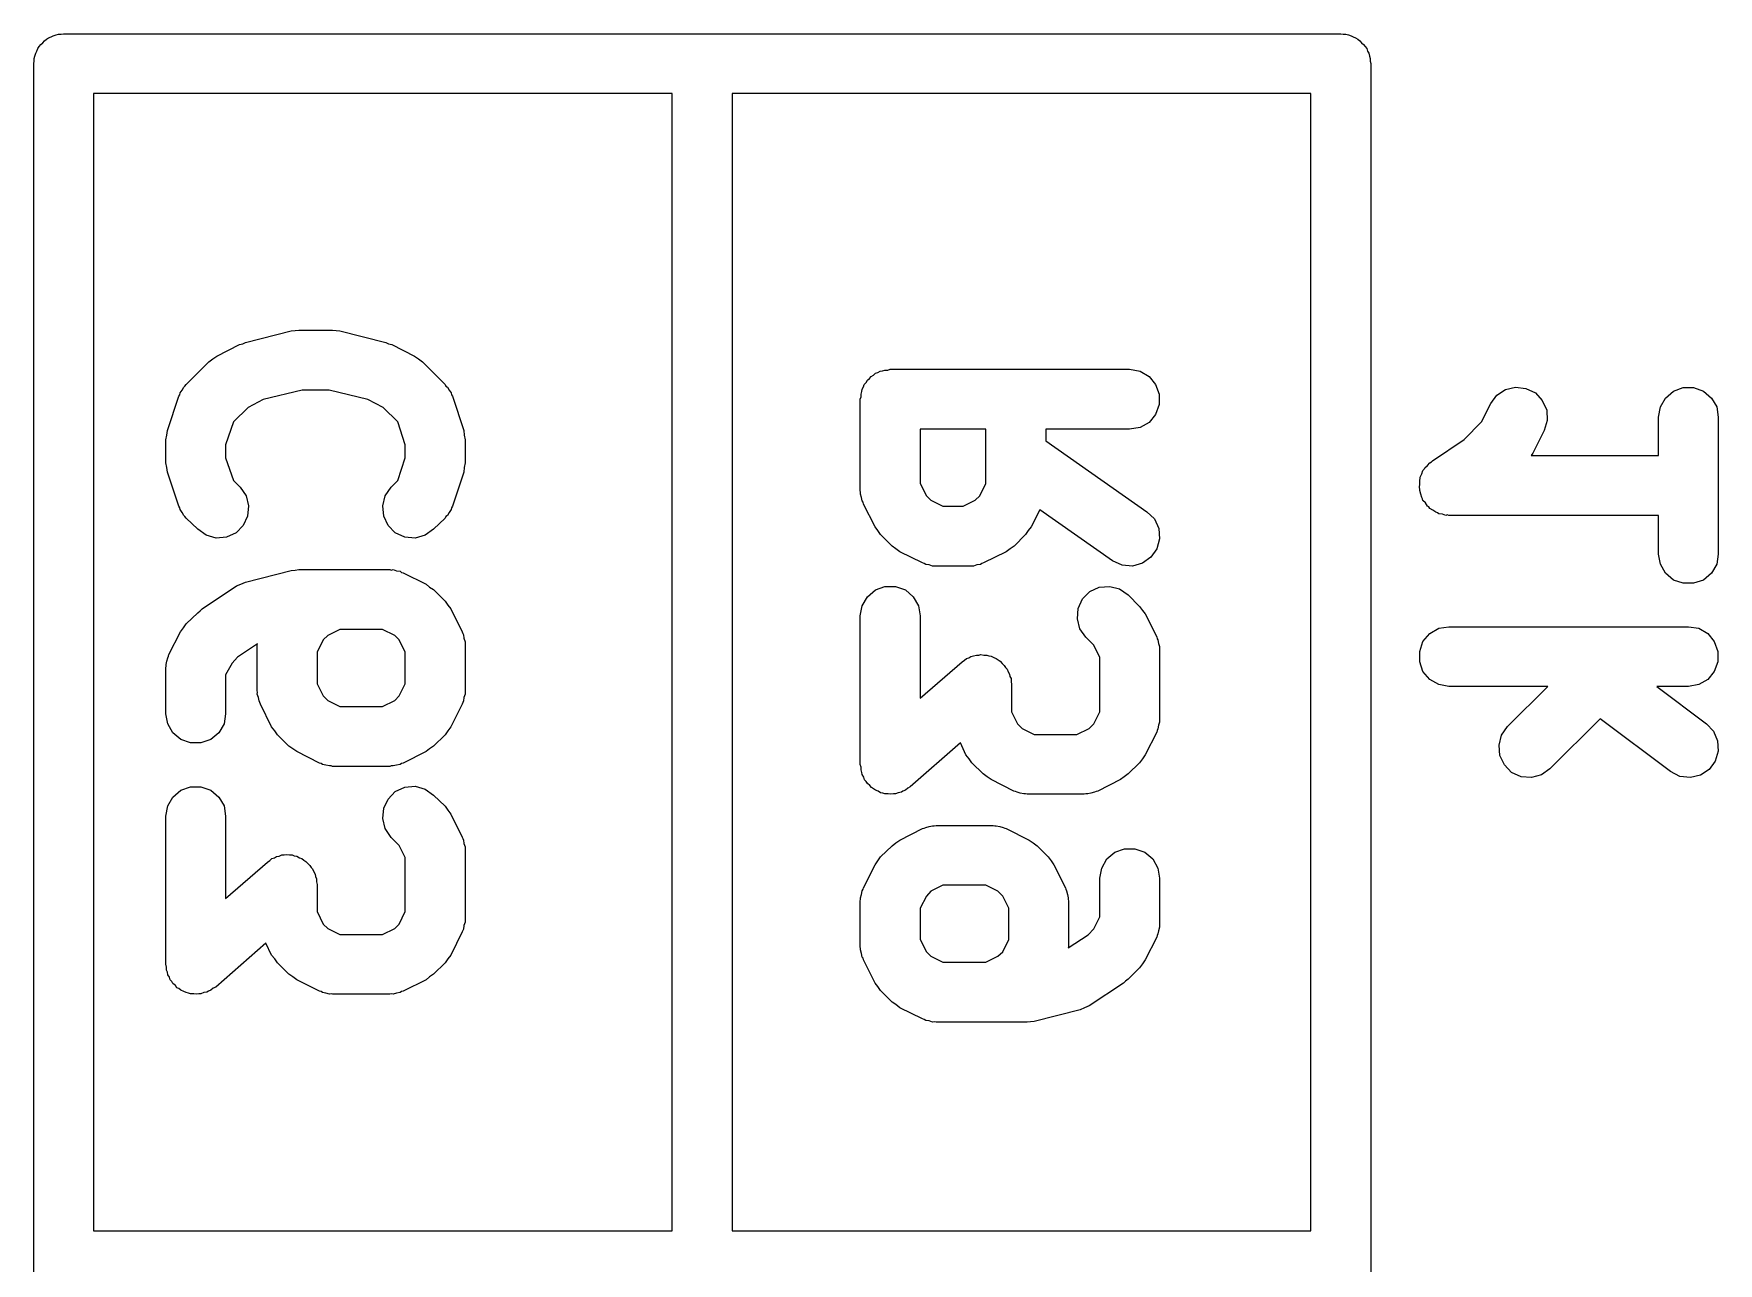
# Model space of a CAD drawing. Extents: x 100 to 214, y -112 to -50.
# Drawn here: x 142.725 to 146.946, y -108.306 to -105.225 of the extents above; entities that cross this region are included whole.
import ezdxf

# ---------------------------------------------------------------- set-up
doc = ezdxf.new("R2010")
doc.units = 0
doc.header["$MEASUREMENT"] = 0
doc.layers.add('BLACK', color=7, linetype='CONTINUOUS')

msp = doc.modelspace()

# ---------------------------------------------------------------- linework, layer by layer
at = {"layer": 'Black'}
for p, q in [((142.774, -105.23), (142.781, -105.228)), ((142.781, -105.228), (142.787, -105.226)), ((142.787, -105.226), (142.794, -105.226)), ((142.794, -105.226), (142.8, -105.225)), ((142.8, -105.225), (146, -105.225)), ((146, -105.225), (146.006, -105.226)), ((146.006, -105.226), (146.013, -105.226)), ((146.013, -105.226), (146.019, -105.228)), ((146.019, -105.228), (146.026, -105.23)), ((142.73, -105.274), (142.733, -105.269)), ((142.733, -105.269), (142.735, -105.262)), ((142.735, -105.262), (142.739, -105.257)), ((142.739, -105.257), (142.743, -105.252)), ((142.743, -105.252), (142.748, -105.248)), ((142.748, -105.248), (142.752, -105.243)), ((142.752, -105.243), (142.757, -105.239)), ((142.757, -105.239), (142.762, -105.235)), ((142.762, -105.235), (142.769, -105.233)), ((142.769, -105.233), (142.774, -105.23)), ((146.026, -105.23), (146.031, -105.233)), ((146.031, -105.233), (146.037, -105.235)), ((146.037, -105.235), (146.043, -105.239)), ((146.043, -105.239), (146.048, -105.243)), ((146.048, -105.243), (146.052, -105.248)), ((146.052, -105.248), (146.057, -105.252)), ((146.057, -105.252), (146.061, -105.257)), ((146.061, -105.257), (146.065, -105.262)), ((146.065, -105.262), (146.067, -105.269)), ((146.067, -105.269), (146.07, -105.274)), ((142.725, -105.3), (142.726, -105.294)), ((142.725, -111.3), (142.725, -105.3)), ((142.726, -105.287), (142.728, -105.281)), ((142.726, -105.294), (142.726, -105.287)), ((142.728, -105.281), (142.73, -105.274)), ((146.07, -105.274), (146.072, -105.281)), ((146.072, -105.281), (146.074, -105.287)), ((146.074, -105.287), (146.074, -105.294)), ((146.074, -105.294), (146.075, -105.3)), ((146.075, -105.3), (146.075, -111.3)), ((144.325, -105.375), (142.875, -105.375)), ((142.875, -105.375), (142.875, -108.225)), ((144.325, -108.225), (144.325, -105.375)), ((145.925, -105.375), (144.475, -105.375)), ((144.475, -105.375), (144.475, -108.225)), ((145.925, -108.225), (145.925, -105.375)), ((143.256, -105.999), (143.37, -105.97)), ((143.37, -105.97), (143.38, -105.969)), ((143.38, -105.969), (143.389, -105.968)), ((143.389, -105.968), (143.474, -105.968)), ((143.474, -105.968), (143.483, -105.969)), ((143.483, -105.969), (143.492, -105.97)), ((143.492, -105.97), (143.607, -105.999)), ((143.184, -106.033), (143.241, -106.004)), ((143.241, -106.004), (143.249, -106.002)), ((143.249, -106.002), (143.256, -105.999)), ((143.607, -105.999), (143.614, -106.002)), ((143.614, -106.002), (143.622, -106.004)), ((143.622, -106.004), (143.679, -106.033)), ((143.107, -106.104), (143.164, -106.047)), ((143.164, -106.047), (143.174, -106.04)), ((143.174, -106.04), (143.184, -106.033)), ((143.679, -106.033), (143.689, -106.04)), ((143.689, -106.04), (143.699, -106.047)), ((143.699, -106.047), (143.756, -106.104)), ((144.84, -106.074), (144.846, -106.071)), ((144.846, -106.071), (144.852, -106.07)), ((144.852, -106.07), (144.858, -106.068)), ((144.858, -106.068), (144.865, -106.068)), ((144.865, -106.068), (144.871, -106.066)), ((144.871, -106.066), (145.471, -106.066)), ((145.471, -106.066), (145.497, -106.071)), ((145.497, -106.071), (145.52, -106.084)), ((143.097, -106.118), (143.101, -106.111)), ((143.101, -106.111), (143.104, -106.108)), ((143.104, -106.108), (143.107, -106.104)), ((143.756, -106.104), (143.758, -106.108)), ((143.758, -106.108), (143.762, -106.111)), ((143.762, -106.111), (143.766, -106.118)), ((144.801, -106.116), (144.804, -106.11)), ((144.804, -106.11), (144.806, -106.104)), ((144.806, -106.104), (144.811, -106.099)), ((144.811, -106.099), (144.814, -106.093)), ((144.814, -106.093), (144.819, -106.089)), ((144.819, -106.089), (144.823, -106.084)), ((144.823, -106.084), (144.829, -106.081)), ((144.829, -106.081), (144.834, -106.076)), ((144.834, -106.076), (144.84, -106.074)), ((145.52, -106.084), (145.536, -106.104)), ((145.536, -106.104), (145.545, -106.128)), ((146.413, -106.117), (146.438, -106.111)), ((146.438, -106.111), (146.464, -106.114)), ((146.464, -106.114), (146.488, -106.125)), ((146.834, -106.121), (146.858, -106.112)), ((146.858, -106.112), (146.884, -106.112)), ((146.884, -106.112), (146.909, -106.121)), ((143.06, -106.219), (143.089, -106.133)), ((143.089, -106.133), (143.091, -106.13)), ((143.091, -106.13), (143.092, -106.125)), ((143.092, -106.125), (143.097, -106.118)), ((143.3, -106.142), (143.262, -106.162)), ((143.398, -106.118), (143.3, -106.142)), ((143.465, -106.118), (143.398, -106.118)), ((143.562, -106.142), (143.465, -106.118)), ((143.601, -106.162), (143.562, -106.142)), ((143.766, -106.118), (143.771, -106.125)), ((143.771, -106.125), (143.772, -106.13)), ((143.772, -106.13), (143.774, -106.133)), ((143.774, -106.133), (143.803, -106.219)), ((144.796, -106.141), (144.798, -106.135)), ((144.796, -106.37), (144.796, -106.141)), ((144.798, -106.128), (144.8, -106.122)), ((144.798, -106.135), (144.798, -106.128)), ((144.8, -106.122), (144.801, -106.116)), ((145.545, -106.154), (145.536, -106.179)), ((145.545, -106.128), (145.545, -106.154)), ((146.353, -106.198), (146.376, -106.152)), ((146.376, -106.152), (146.391, -106.131)), ((146.391, -106.131), (146.413, -106.117)), ((146.488, -106.125), (146.505, -106.144)), ((146.505, -106.144), (146.516, -106.168)), ((146.801, -106.16), (146.814, -106.138)), ((146.814, -106.138), (146.834, -106.121)), ((146.909, -106.121), (146.929, -106.138)), ((146.929, -106.138), (146.942, -106.16)), ((143.226, -106.198), (143.206, -106.255)), ((143.262, -106.162), (143.226, -106.198)), ((143.637, -106.198), (143.601, -106.162)), ((143.656, -106.255), (143.637, -106.198)), ((145.52, -106.199), (145.497, -106.212)), ((145.536, -106.179), (145.52, -106.199)), ((146.309, -106.242), (146.353, -106.198)), ((146.517, -106.194), (146.51, -106.219)), ((146.516, -106.168), (146.517, -106.194)), ((146.796, -106.186), (146.801, -106.16)), ((146.796, -106.282), (146.796, -106.186)), ((146.942, -106.16), (146.946, -106.186)), ((146.946, -106.186), (146.946, -106.529)), ((143.056, -106.243), (143.059, -106.231)), ((143.059, -106.231), (143.06, -106.219)), ((143.803, -106.219), (143.804, -106.231)), ((143.804, -106.231), (143.806, -106.243)), ((144.946, -106.216), (144.946, -106.352)), ((145.111, -106.216), (144.946, -106.216)), ((145.111, -106.352), (145.111, -106.216)), ((145.471, -106.216), (145.261, -106.216)), ((145.261, -106.216), (145.261, -106.245)), ((145.497, -106.212), (145.471, -106.216)), ((146.23, -106.295), (146.309, -106.242)), ((146.51, -106.219), (146.481, -106.276)), ((143.056, -106.3), (143.056, -106.243)), ((143.206, -106.255), (143.206, -106.288)), ((143.656, -106.288), (143.656, -106.255)), ((143.806, -106.243), (143.806, -106.3)), ((145.261, -106.245), (145.514, -106.423)), ((146.481, -106.276), (146.477, -106.282)), ((146.477, -106.282), (146.796, -106.282)), ((143.059, -106.312), (143.056, -106.3)), ((143.06, -106.324), (143.059, -106.312)), ((143.089, -106.409), (143.06, -106.324)), ((143.206, -106.288), (143.226, -106.345)), ((143.637, -106.345), (143.656, -106.288)), ((143.803, -106.324), (143.774, -106.409)), ((143.804, -106.312), (143.803, -106.324)), ((143.806, -106.3), (143.804, -106.312)), ((146.203, -106.328), (146.206, -106.32)), ((146.206, -106.32), (146.209, -106.316)), ((146.209, -106.316), (146.211, -106.313)), ((146.211, -106.313), (146.217, -106.307)), ((146.217, -106.307), (146.223, -106.3)), ((146.223, -106.3), (146.227, -106.298)), ((146.227, -106.298), (146.23, -106.295)), ((143.226, -106.345), (143.242, -106.361)), ((143.242, -106.361), (143.257, -106.383)), ((143.606, -106.383), (143.621, -106.361)), ((143.621, -106.361), (143.637, -106.345)), ((144.946, -106.352), (144.962, -106.383)), ((145.096, -106.383), (145.111, -106.352)), ((146.197, -106.362), (146.198, -106.353)), ((146.198, -106.366), (146.197, -106.362)), ((146.198, -106.344), (146.199, -106.34)), ((146.198, -106.353), (146.198, -106.344)), ((146.198, -106.37), (146.198, -106.366)), ((146.199, -106.336), (146.203, -106.328)), ((146.199, -106.34), (146.199, -106.336)), ((143.091, -106.413), (143.089, -106.409)), ((143.257, -106.383), (143.263, -106.408)), ((143.263, -106.408), (143.261, -106.434)), ((143.6, -106.408), (143.606, -106.383)), ((143.602, -106.434), (143.6, -106.408)), ((143.774, -106.409), (143.772, -106.413)), ((144.797, -106.374), (144.796, -106.37)), ((144.797, -106.379), (144.797, -106.374)), ((144.799, -106.387), (144.797, -106.379)), ((144.801, -106.396), (144.799, -106.387)), ((144.803, -106.399), (144.801, -106.396)), ((144.804, -106.404), (144.803, -106.399)), ((144.833, -106.461), (144.804, -106.404)), ((144.962, -106.383), (144.973, -106.394)), ((144.973, -106.394), (145.003, -106.409)), ((145.003, -106.409), (145.054, -106.409)), ((145.054, -106.409), (145.084, -106.394)), ((145.084, -106.394), (145.096, -106.383)), ((146.201, -106.379), (146.198, -106.37)), ((146.203, -106.387), (146.201, -106.379)), ((146.205, -106.391), (146.203, -106.387)), ((146.206, -106.395), (146.205, -106.391)), ((146.212, -106.401), (146.206, -106.395)), ((146.217, -106.409), (146.212, -106.401)), ((146.221, -106.411), (146.217, -106.409)), ((146.223, -106.415), (146.221, -106.411)), ((143.092, -106.417), (143.091, -106.413)), ((143.097, -106.425), (143.092, -106.417)), ((143.101, -106.432), (143.097, -106.425)), ((143.104, -106.435), (143.101, -106.432)), ((143.107, -106.439), (143.104, -106.435)), ((143.136, -106.467), (143.107, -106.439)), ((143.261, -106.434), (143.25, -106.457)), ((143.613, -106.457), (143.602, -106.434)), ((143.756, -106.439), (143.727, -106.467)), ((143.758, -106.435), (143.756, -106.439)), ((143.762, -106.432), (143.758, -106.435)), ((143.766, -106.425), (143.762, -106.432)), ((143.771, -106.417), (143.766, -106.425)), ((143.772, -106.413), (143.771, -106.417)), ((145.246, -106.418), (145.224, -106.461)), ((145.428, -106.546), (145.246, -106.418)), ((145.514, -106.423), (145.533, -106.441)), ((145.533, -106.441), (145.544, -106.465)), ((146.231, -106.419), (146.223, -106.415)), ((146.238, -106.424), (146.231, -106.419)), ((146.242, -106.426), (146.238, -106.424)), ((146.246, -106.428), (146.242, -106.426)), ((146.255, -106.429), (146.246, -106.428)), ((146.263, -106.432), (146.255, -106.429)), ((146.267, -106.431), (146.263, -106.432)), ((146.271, -106.432), (146.267, -106.431)), ((146.796, -106.432), (146.271, -106.432)), ((146.796, -106.529), (146.796, -106.432)), ((143.157, -106.482), (143.136, -106.467)), ((143.182, -106.489), (143.157, -106.482)), ((143.208, -106.487), (143.182, -106.489)), ((143.232, -106.476), (143.208, -106.487)), ((143.25, -106.457), (143.232, -106.476)), ((143.631, -106.476), (143.613, -106.457)), ((143.655, -106.487), (143.631, -106.476)), ((143.681, -106.489), (143.655, -106.487)), ((143.706, -106.482), (143.681, -106.489)), ((143.727, -106.467), (143.706, -106.482)), ((144.84, -106.47), (144.833, -106.461)), ((144.847, -106.48), (144.84, -106.47)), ((144.876, -106.509), (144.847, -106.48)), ((145.21, -106.48), (145.182, -106.509)), ((145.217, -106.47), (145.21, -106.48)), ((145.224, -106.461), (145.217, -106.47)), ((145.546, -106.491), (145.539, -106.516)), ((145.544, -106.465), (145.546, -106.491)), ((144.885, -106.516), (144.876, -106.509)), ((144.895, -106.523), (144.885, -106.516)), ((144.952, -106.551), (144.895, -106.523)), ((145.162, -106.523), (145.105, -106.551)), ((145.172, -106.516), (145.162, -106.523)), ((145.182, -106.509), (145.172, -106.516)), ((145.524, -106.537), (145.503, -106.552)), ((145.539, -106.516), (145.524, -106.537)), ((146.801, -106.554), (146.796, -106.529)), ((146.946, -106.529), (146.942, -106.554)), ((143.256, -106.599), (143.37, -106.57)), ((143.37, -106.57), (143.38, -106.569)), ((143.38, -106.569), (143.389, -106.568)), ((143.389, -106.568), (143.617, -106.568)), ((143.617, -106.568), (143.621, -106.569)), ((143.621, -106.569), (143.626, -106.568)), ((143.626, -106.568), (143.634, -106.571)), ((143.634, -106.571), (143.643, -106.572)), ((143.643, -106.572), (143.647, -106.575)), ((143.647, -106.575), (143.651, -106.576)), ((143.651, -106.576), (143.708, -106.604)), ((144.956, -106.553), (144.952, -106.551)), ((144.96, -106.555), (144.956, -106.553)), ((144.969, -106.556), (144.96, -106.555)), ((144.977, -106.559), (144.969, -106.556)), ((144.981, -106.559), (144.977, -106.559)), ((144.986, -106.559), (144.981, -106.559)), ((145.071, -106.559), (144.986, -106.559)), ((145.076, -106.559), (145.071, -106.559)), ((145.08, -106.559), (145.076, -106.559)), ((145.088, -106.556), (145.08, -106.559)), ((145.097, -106.555), (145.088, -106.556)), ((145.101, -106.553), (145.097, -106.555)), ((145.105, -106.551), (145.101, -106.553)), ((145.452, -106.557), (145.428, -106.546)), ((145.478, -106.559), (145.452, -106.557)), ((145.503, -106.552), (145.478, -106.559)), ((146.814, -106.577), (146.801, -106.554)), ((146.834, -106.594), (146.814, -106.577)), ((146.929, -106.577), (146.909, -106.594)), ((146.942, -106.554), (146.929, -106.577)), ((143.147, -106.666), (143.233, -106.609)), ((143.233, -106.609), (143.244, -106.604)), ((143.244, -106.604), (143.256, -106.599)), ((143.708, -106.604), (143.717, -106.612)), ((143.717, -106.612), (143.727, -106.618)), ((143.727, -106.618), (143.756, -106.647)), ((144.814, -106.636), (144.834, -106.619)), ((144.834, -106.619), (144.858, -106.61)), ((144.858, -106.61), (144.884, -106.61)), ((144.884, -106.61), (144.909, -106.619)), ((144.909, -106.619), (144.929, -106.636)), ((145.371, -106.623), (145.395, -106.612)), ((145.395, -106.612), (145.421, -106.61)), ((145.421, -106.61), (145.446, -106.616)), ((145.446, -106.616), (145.467, -106.631)), ((146.858, -106.602), (146.834, -106.594)), ((146.884, -106.602), (146.858, -106.602)), ((146.909, -106.594), (146.884, -106.602)), ((143.756, -106.647), (143.763, -106.657)), ((143.763, -106.657), (143.77, -106.666)), ((144.796, -106.684), (144.801, -106.659)), ((144.801, -106.659), (144.814, -106.636)), ((144.929, -106.636), (144.942, -106.659)), ((144.942, -106.659), (144.946, -106.684)), ((145.342, -106.665), (145.353, -106.641)), ((145.353, -106.641), (145.371, -106.623)), ((145.467, -106.631), (145.496, -106.66)), ((145.496, -106.66), (145.503, -106.67)), ((143.1, -106.714), (143.107, -106.704)), ((143.107, -106.704), (143.136, -106.676)), ((143.136, -106.676), (143.142, -106.671)), ((143.142, -106.671), (143.147, -106.666)), ((143.77, -106.666), (143.799, -106.724)), ((144.796, -107.056), (144.796, -106.684)), ((144.946, -106.684), (144.946, -106.89)), ((145.34, -106.691), (145.342, -106.665)), ((145.346, -106.716), (145.34, -106.691)), ((145.503, -106.67), (145.51, -106.679)), ((145.51, -106.679), (145.539, -106.736)), ((143.064, -106.781), (143.093, -106.724)), ((143.093, -106.724), (143.1, -106.714)), ((143.45, -106.744), (143.435, -106.775)), ((143.462, -106.733), (143.45, -106.744)), ((143.492, -106.718), (143.462, -106.733)), ((143.599, -106.718), (143.492, -106.718)), ((143.63, -106.733), (143.599, -106.718)), ((143.641, -106.744), (143.63, -106.733)), ((143.656, -106.775), (143.641, -106.744)), ((143.799, -106.724), (143.8, -106.728)), ((143.8, -106.728), (143.802, -106.731)), ((143.802, -106.731), (143.803, -106.74)), ((143.803, -106.74), (143.806, -106.749)), ((143.806, -106.749), (143.806, -106.753)), ((145.361, -106.737), (145.346, -106.716)), ((145.381, -106.757), (145.361, -106.737)), ((145.539, -106.736), (145.54, -106.741)), ((145.54, -106.741), (145.542, -106.744)), ((145.542, -106.744), (145.543, -106.753)), ((146.198, -106.773), (146.206, -106.748)), ((146.206, -106.748), (146.223, -106.728)), ((146.223, -106.728), (146.246, -106.715)), ((146.246, -106.715), (146.271, -106.711)), ((146.271, -106.711), (146.871, -106.711)), ((146.871, -106.711), (146.897, -106.715)), ((146.897, -106.715), (146.92, -106.728)), ((146.92, -106.728), (146.936, -106.748)), ((146.936, -106.748), (146.945, -106.773)), ((143.059, -106.797), (143.061, -106.789)), ((143.061, -106.789), (143.063, -106.785)), ((143.063, -106.785), (143.064, -106.781)), ((143.236, -106.787), (143.222, -106.802)), ((143.286, -106.754), (143.236, -106.787)), ((143.285, -106.757), (143.286, -106.754)), ((143.285, -106.871), (143.285, -106.757)), ((143.435, -106.775), (143.435, -106.854)), ((143.656, -106.854), (143.656, -106.775)), ((143.806, -106.753), (143.806, -106.757)), ((143.806, -106.757), (143.806, -106.871)), ((145.057, -106.795), (145.062, -106.791)), ((145.062, -106.791), (145.068, -106.789)), ((145.068, -106.789), (145.073, -106.786)), ((145.073, -106.786), (145.08, -106.784)), ((145.08, -106.784), (145.087, -106.782)), ((145.087, -106.782), (145.093, -106.782)), ((145.093, -106.782), (145.098, -106.781)), ((145.098, -106.781), (145.106, -106.782)), ((145.106, -106.782), (145.113, -106.782)), ((145.113, -106.782), (145.118, -106.784)), ((145.118, -106.784), (145.124, -106.785)), ((145.124, -106.785), (145.131, -106.788)), ((145.131, -106.788), (145.137, -106.791)), ((145.137, -106.791), (145.142, -106.794)), ((145.396, -106.788), (145.381, -106.757)), ((145.396, -106.924), (145.396, -106.788)), ((145.543, -106.753), (145.546, -106.761)), ((145.546, -106.761), (145.546, -106.766)), ((145.546, -106.766), (145.546, -106.77)), ((145.546, -106.77), (145.546, -106.941)), ((146.198, -106.799), (146.198, -106.773)), ((146.945, -106.773), (146.945, -106.799)), ((143.056, -106.814), (143.057, -106.81)), ((143.056, -106.929), (143.056, -106.814)), ((143.057, -106.806), (143.059, -106.797)), ((143.057, -106.81), (143.057, -106.806)), ((143.222, -106.802), (143.206, -106.832)), ((143.206, -106.832), (143.206, -106.929)), ((144.946, -106.89), (145.051, -106.799)), ((145.051, -106.799), (145.057, -106.795)), ((145.142, -106.794), (145.147, -106.797)), ((145.147, -106.797), (145.152, -106.803)), ((145.152, -106.803), (145.157, -106.808)), ((145.157, -106.808), (145.16, -106.813)), ((145.16, -106.813), (145.164, -106.817)), ((145.164, -106.817), (145.167, -106.824)), ((145.167, -106.824), (145.17, -106.83)), ((145.17, -106.83), (145.171, -106.836)), ((146.206, -106.823), (146.198, -106.799)), ((146.223, -106.843), (146.206, -106.823)), ((146.936, -106.823), (146.92, -106.843)), ((146.945, -106.799), (146.936, -106.823)), ((143.286, -106.876), (143.285, -106.871)), ((143.435, -106.854), (143.45, -106.884)), ((143.641, -106.884), (143.656, -106.854)), ((143.806, -106.871), (143.806, -106.876)), ((145.171, -106.836), (145.174, -106.841)), ((145.174, -106.841), (145.174, -106.848)), ((145.174, -106.848), (145.175, -106.856)), ((145.175, -106.856), (145.175, -106.924)), ((146.246, -106.856), (146.223, -106.843)), ((146.271, -106.861), (146.246, -106.856)), ((146.519, -106.861), (146.271, -106.861)), ((146.418, -106.961), (146.519, -106.861)), ((146.871, -106.861), (146.792, -106.861)), ((146.792, -106.861), (146.916, -106.954)), ((146.897, -106.856), (146.871, -106.861)), ((146.92, -106.843), (146.897, -106.856)), ((143.285, -106.88), (143.286, -106.876)), ((143.288, -106.888), (143.285, -106.88)), ((143.29, -106.897), (143.288, -106.888)), ((143.292, -106.901), (143.29, -106.897)), ((143.293, -106.905), (143.292, -106.901)), ((143.321, -106.962), (143.293, -106.905)), ((143.45, -106.884), (143.462, -106.896)), ((143.462, -106.896), (143.492, -106.911)), ((143.492, -106.911), (143.599, -106.911)), ((143.599, -106.911), (143.63, -106.896)), ((143.63, -106.896), (143.641, -106.884)), ((143.799, -106.905), (143.77, -106.962)), ((143.8, -106.901), (143.799, -106.905)), ((143.802, -106.897), (143.8, -106.901)), ((143.803, -106.888), (143.802, -106.897)), ((143.806, -106.88), (143.803, -106.888)), ((143.806, -106.876), (143.806, -106.88)), ((143.061, -106.954), (143.056, -106.929)), ((143.074, -106.977), (143.061, -106.954)), ((143.202, -106.954), (143.189, -106.977)), ((143.206, -106.929), (143.202, -106.954)), ((145.175, -106.924), (145.19, -106.954)), ((145.19, -106.954), (145.202, -106.966)), ((145.37, -106.966), (145.381, -106.954)), ((145.381, -106.954), (145.396, -106.924)), ((145.543, -106.958), (145.542, -106.967)), ((145.546, -106.95), (145.543, -106.958)), ((145.546, -106.941), (145.546, -106.946)), ((145.546, -106.946), (145.546, -106.95)), ((146.65, -106.942), (146.524, -107.067)), ((146.826, -107.074), (146.65, -106.942)), ((146.916, -106.954), (146.934, -106.973)), ((143.094, -106.994), (143.074, -106.977)), ((143.118, -107.002), (143.094, -106.994)), ((143.144, -107.002), (143.118, -107.002)), ((143.169, -106.994), (143.144, -107.002)), ((143.189, -106.977), (143.169, -106.994)), ((143.329, -106.972), (143.321, -106.962)), ((143.336, -106.982), (143.329, -106.972)), ((143.364, -107.01), (143.336, -106.982)), ((143.756, -106.982), (143.727, -107.01)), ((143.763, -106.972), (143.756, -106.982)), ((143.77, -106.962), (143.763, -106.972)), ((145.047, -107.002), (144.921, -107.112)), ((145.061, -107.032), (145.047, -107.002)), ((145.202, -106.966), (145.232, -106.981)), ((145.232, -106.981), (145.339, -106.981)), ((145.339, -106.981), (145.37, -106.966)), ((145.539, -106.975), (145.51, -107.032)), ((145.54, -106.971), (145.539, -106.975)), ((145.542, -106.967), (145.54, -106.971)), ((146.397, -107.008), (146.403, -106.983)), ((146.403, -106.983), (146.418, -106.961)), ((146.934, -106.973), (146.944, -106.997)), ((146.944, -106.997), (146.946, -107.023)), ((143.374, -107.017), (143.364, -107.01)), ((143.384, -107.024), (143.374, -107.017)), ((143.441, -107.053), (143.384, -107.024)), ((143.708, -107.024), (143.651, -107.053)), ((143.717, -107.017), (143.708, -107.024)), ((143.727, -107.01), (143.717, -107.017)), ((145.069, -107.042), (145.061, -107.032)), ((145.076, -107.052), (145.069, -107.042)), ((145.503, -107.042), (145.496, -107.052)), ((145.51, -107.032), (145.503, -107.042)), ((146.399, -107.034), (146.397, -107.008)), ((146.41, -107.057), (146.399, -107.034)), ((146.946, -107.023), (146.938, -107.048)), ((143.445, -107.054), (143.441, -107.053)), ((143.449, -107.056), (143.445, -107.054)), ((143.457, -107.058), (143.449, -107.056)), ((143.466, -107.06), (143.457, -107.058)), ((143.47, -107.06), (143.466, -107.06)), ((143.474, -107.061), (143.47, -107.06)), ((143.617, -107.061), (143.474, -107.061)), ((143.621, -107.06), (143.617, -107.061)), ((143.626, -107.06), (143.621, -107.06)), ((143.634, -107.058), (143.626, -107.06)), ((143.643, -107.056), (143.634, -107.058)), ((143.647, -107.054), (143.643, -107.056)), ((143.651, -107.053), (143.647, -107.054)), ((144.798, -107.063), (144.796, -107.056)), ((144.798, -107.07), (144.798, -107.063)), ((144.8, -107.076), (144.798, -107.07)), ((144.801, -107.081), (144.8, -107.076)), ((144.805, -107.088), (144.801, -107.081)), ((145.104, -107.08), (145.076, -107.052)), ((145.114, -107.087), (145.104, -107.08)), ((145.467, -107.08), (145.457, -107.087)), ((145.496, -107.052), (145.467, -107.08)), ((146.428, -107.076), (146.41, -107.057)), ((146.452, -107.087), (146.428, -107.076)), ((146.503, -107.082), (146.478, -107.089)), ((146.524, -107.067), (146.503, -107.082)), ((146.85, -107.086), (146.826, -107.074)), ((146.876, -107.089), (146.85, -107.086)), ((146.901, -107.083), (146.876, -107.089)), ((146.923, -107.069), (146.901, -107.083)), ((146.938, -107.048), (146.923, -107.069)), ((143.074, -107.138), (143.094, -107.121)), ((143.094, -107.121), (143.118, -107.112)), ((143.118, -107.112), (143.144, -107.112)), ((143.144, -107.112), (143.169, -107.121)), ((143.169, -107.121), (143.189, -107.138)), ((143.613, -107.143), (143.631, -107.124)), ((143.631, -107.124), (143.655, -107.113)), ((143.655, -107.113), (143.681, -107.111)), ((143.681, -107.111), (143.706, -107.118)), ((143.706, -107.118), (143.727, -107.133)), ((144.807, -107.095), (144.805, -107.088)), ((144.811, -107.099), (144.807, -107.095)), ((144.814, -107.104), (144.811, -107.099)), ((144.82, -107.109), (144.814, -107.104)), ((144.824, -107.114), (144.82, -107.109)), ((144.829, -107.117), (144.824, -107.114)), ((144.834, -107.121), (144.829, -107.117)), ((144.841, -107.123), (144.834, -107.121)), ((144.847, -107.127), (144.841, -107.123)), ((144.853, -107.128), (144.847, -107.127)), ((144.858, -107.13), (144.853, -107.128)), ((144.891, -107.127), (144.884, -107.13)), ((144.899, -107.126), (144.891, -107.127)), ((144.903, -107.123), (144.899, -107.126)), ((144.909, -107.121), (144.903, -107.123)), ((144.915, -107.116), (144.909, -107.121)), ((144.921, -107.112), (144.915, -107.116)), ((145.124, -107.094), (145.114, -107.087)), ((145.181, -107.123), (145.124, -107.094)), ((145.185, -107.124), (145.181, -107.123)), ((145.189, -107.126), (145.185, -107.124)), ((145.197, -107.128), (145.189, -107.126)), ((145.206, -107.13), (145.197, -107.128)), ((145.374, -107.128), (145.366, -107.13)), ((145.383, -107.126), (145.374, -107.128)), ((145.387, -107.124), (145.383, -107.126)), ((145.391, -107.123), (145.387, -107.124)), ((145.448, -107.094), (145.391, -107.123)), ((145.457, -107.087), (145.448, -107.094)), ((146.478, -107.089), (146.452, -107.087)), ((143.056, -107.186), (143.061, -107.16)), ((143.061, -107.16), (143.074, -107.138)), ((143.189, -107.138), (143.202, -107.16)), ((143.202, -107.16), (143.206, -107.186)), ((143.6, -107.192), (143.602, -107.166)), ((143.602, -107.166), (143.613, -107.143)), ((143.727, -107.133), (143.756, -107.161)), ((143.756, -107.161), (143.763, -107.171)), ((143.763, -107.171), (143.77, -107.181)), ((144.866, -107.13), (144.858, -107.13)), ((144.873, -107.131), (144.866, -107.13)), ((144.879, -107.13), (144.873, -107.131)), ((144.884, -107.13), (144.879, -107.13)), ((145.21, -107.13), (145.206, -107.13)), ((145.214, -107.131), (145.21, -107.13)), ((145.357, -107.131), (145.214, -107.131)), ((145.361, -107.13), (145.357, -107.131)), ((145.366, -107.13), (145.361, -107.13)), ((143.056, -107.557), (143.056, -107.186)), ((143.206, -107.186), (143.206, -107.392)), ((143.606, -107.217), (143.6, -107.192)), ((143.77, -107.181), (143.799, -107.238)), ((144.96, -107.214), (144.969, -107.212)), ((144.969, -107.212), (144.977, -107.21)), ((144.977, -107.21), (144.981, -107.21)), ((144.981, -107.21), (144.986, -107.209)), ((144.986, -107.209), (145.129, -107.209)), ((145.129, -107.209), (145.133, -107.21)), ((145.133, -107.21), (145.137, -107.21)), ((145.137, -107.21), (145.146, -107.212)), ((145.146, -107.212), (145.154, -107.214)), ((143.621, -107.239), (143.606, -107.217)), ((143.641, -107.259), (143.621, -107.239)), ((143.799, -107.238), (143.8, -107.242)), ((143.8, -107.242), (143.802, -107.246)), ((143.802, -107.246), (143.803, -107.254)), ((143.803, -107.254), (143.806, -107.263)), ((144.876, -107.26), (144.885, -107.253)), ((144.885, -107.253), (144.895, -107.246)), ((144.895, -107.246), (144.952, -107.217)), ((144.952, -107.217), (144.956, -107.216)), ((144.956, -107.216), (144.96, -107.214)), ((145.154, -107.214), (145.158, -107.216)), ((145.158, -107.216), (145.162, -107.217)), ((145.162, -107.217), (145.219, -107.246)), ((145.219, -107.246), (145.229, -107.253)), ((145.229, -107.253), (145.239, -107.26)), ((143.311, -107.301), (143.317, -107.297)), ((143.317, -107.297), (143.322, -107.292)), ((143.322, -107.292), (143.328, -107.29)), ((143.328, -107.29), (143.333, -107.287)), ((143.333, -107.287), (143.34, -107.286)), ((143.34, -107.286), (143.347, -107.283)), ((143.347, -107.283), (143.353, -107.283)), ((143.353, -107.283), (143.358, -107.282)), ((143.358, -107.282), (143.366, -107.283)), ((143.366, -107.283), (143.373, -107.283)), ((143.373, -107.283), (143.378, -107.285)), ((143.378, -107.285), (143.384, -107.286)), ((143.384, -107.286), (143.391, -107.29)), ((143.391, -107.29), (143.397, -107.292)), ((143.397, -107.292), (143.402, -107.296)), ((143.402, -107.296), (143.407, -107.299)), ((143.656, -107.289), (143.641, -107.259)), ((143.656, -107.425), (143.656, -107.289)), ((143.806, -107.263), (143.806, -107.267)), ((143.806, -107.267), (143.806, -107.271)), ((143.806, -107.271), (143.806, -107.443)), ((144.84, -107.298), (144.847, -107.288)), ((144.847, -107.288), (144.876, -107.26)), ((145.239, -107.26), (145.267, -107.288)), ((145.267, -107.288), (145.274, -107.298)), ((145.401, -107.316), (145.414, -107.293)), ((145.414, -107.293), (145.434, -107.276)), ((145.434, -107.276), (145.458, -107.268)), ((145.458, -107.268), (145.484, -107.268)), ((145.484, -107.268), (145.509, -107.276)), ((145.509, -107.276), (145.529, -107.293)), ((145.529, -107.293), (145.542, -107.316)), ((143.206, -107.392), (143.311, -107.301)), ((143.407, -107.299), (143.412, -107.304)), ((143.412, -107.304), (143.417, -107.309)), ((143.417, -107.309), (143.42, -107.314)), ((143.42, -107.314), (143.424, -107.318)), ((143.424, -107.318), (143.427, -107.325)), ((143.427, -107.325), (143.43, -107.331)), ((143.43, -107.331), (143.431, -107.337)), ((143.431, -107.337), (143.434, -107.343)), ((144.804, -107.365), (144.833, -107.308)), ((144.833, -107.308), (144.84, -107.298)), ((145.274, -107.298), (145.281, -107.308)), ((145.281, -107.308), (145.31, -107.365)), ((145.396, -107.341), (145.401, -107.316)), ((145.542, -107.316), (145.546, -107.341)), ((143.434, -107.343), (143.434, -107.35)), ((143.434, -107.35), (143.435, -107.357)), ((143.435, -107.357), (143.435, -107.425)), ((144.797, -107.39), (144.799, -107.382)), ((144.799, -107.382), (144.801, -107.373)), ((144.801, -107.373), (144.803, -107.369)), ((144.803, -107.369), (144.804, -107.365)), ((144.973, -107.374), (144.962, -107.386)), ((145.003, -107.359), (144.973, -107.374)), ((145.111, -107.359), (145.003, -107.359)), ((145.141, -107.374), (145.111, -107.359)), ((145.153, -107.386), (145.141, -107.374)), ((145.31, -107.365), (145.311, -107.369)), ((145.311, -107.369), (145.313, -107.373)), ((145.313, -107.373), (145.315, -107.382)), ((145.315, -107.382), (145.317, -107.39)), ((145.396, -107.438), (145.396, -107.341)), ((145.546, -107.341), (145.546, -107.456)), ((144.796, -107.399), (144.797, -107.394)), ((144.796, -107.513), (144.796, -107.399)), ((144.797, -107.394), (144.797, -107.39)), ((144.962, -107.386), (144.946, -107.416)), ((144.946, -107.416), (144.946, -107.495)), ((145.168, -107.416), (145.153, -107.386)), ((145.168, -107.495), (145.168, -107.416)), ((145.317, -107.39), (145.317, -107.394)), ((145.317, -107.394), (145.318, -107.399)), ((145.318, -107.399), (145.318, -107.513)), ((143.435, -107.425), (143.45, -107.456)), ((143.45, -107.456), (143.462, -107.467)), ((143.63, -107.467), (143.641, -107.456)), ((143.641, -107.456), (143.656, -107.425)), ((143.803, -107.46), (143.802, -107.469)), ((143.806, -107.451), (143.803, -107.46)), ((143.806, -107.443), (143.806, -107.447)), ((143.806, -107.447), (143.806, -107.451)), ((145.381, -107.468), (145.396, -107.438)), ((145.546, -107.464), (145.543, -107.473)), ((145.546, -107.456), (145.546, -107.46)), ((145.546, -107.46), (145.546, -107.464)), ((143.307, -107.504), (143.181, -107.614)), ((143.321, -107.534), (143.307, -107.504)), ((143.462, -107.467), (143.492, -107.482)), ((143.492, -107.482), (143.599, -107.482)), ((143.599, -107.482), (143.63, -107.467)), ((143.799, -107.476), (143.77, -107.534)), ((143.8, -107.472), (143.799, -107.476)), ((143.802, -107.469), (143.8, -107.472)), ((144.946, -107.495), (144.962, -107.526)), ((145.153, -107.526), (145.168, -107.495)), ((145.317, -107.516), (145.367, -107.483)), ((145.367, -107.483), (145.381, -107.468)), ((145.539, -107.489), (145.51, -107.546)), ((145.54, -107.485), (145.539, -107.489)), ((145.542, -107.481), (145.54, -107.485)), ((145.543, -107.473), (145.542, -107.481)), ((143.329, -107.543), (143.321, -107.534)), ((143.336, -107.553), (143.329, -107.543)), ((143.763, -107.543), (143.756, -107.553)), ((143.77, -107.534), (143.763, -107.543)), ((144.797, -107.517), (144.796, -107.513)), ((144.797, -107.521), (144.797, -107.517)), ((144.799, -107.53), (144.797, -107.521)), ((144.801, -107.539), (144.799, -107.53)), ((144.803, -107.542), (144.801, -107.539)), ((144.804, -107.546), (144.803, -107.542)), ((144.833, -107.604), (144.804, -107.546)), ((144.962, -107.526), (144.973, -107.537)), ((144.973, -107.537), (145.003, -107.552)), ((145.111, -107.552), (145.141, -107.537)), ((145.141, -107.537), (145.153, -107.526)), ((145.318, -107.513), (145.317, -107.516)), ((145.51, -107.546), (145.503, -107.556)), ((143.058, -107.564), (143.056, -107.557)), ((143.058, -107.572), (143.058, -107.564)), ((143.06, -107.577), (143.058, -107.572)), ((143.061, -107.583), (143.06, -107.577)), ((143.065, -107.589), (143.061, -107.583)), ((143.067, -107.596), (143.065, -107.589)), ((143.364, -107.582), (143.336, -107.553)), ((143.374, -107.588), (143.364, -107.582)), ((143.384, -107.596), (143.374, -107.588)), ((143.717, -107.588), (143.708, -107.596)), ((143.727, -107.582), (143.717, -107.588)), ((143.756, -107.553), (143.727, -107.582)), ((145.003, -107.552), (145.111, -107.552)), ((145.496, -107.566), (145.467, -107.594)), ((145.503, -107.556), (145.496, -107.566)), ((143.071, -107.6), (143.067, -107.596)), ((143.074, -107.605), (143.071, -107.6)), ((143.08, -107.61), (143.074, -107.605)), ((143.084, -107.616), (143.08, -107.61)), ((143.089, -107.618), (143.084, -107.616)), ((143.094, -107.622), (143.089, -107.618)), ((143.101, -107.625), (143.094, -107.622)), ((143.107, -107.628), (143.101, -107.625)), ((143.113, -107.629), (143.107, -107.628)), ((143.118, -107.631), (143.113, -107.629)), ((143.126, -107.631), (143.118, -107.631)), ((143.133, -107.632), (143.126, -107.631)), ((143.139, -107.631), (143.133, -107.632)), ((143.144, -107.631), (143.139, -107.631)), ((143.151, -107.628), (143.144, -107.631)), ((143.159, -107.627), (143.151, -107.628)), ((143.163, -107.624), (143.159, -107.627)), ((143.169, -107.622), (143.163, -107.624)), ((143.175, -107.617), (143.169, -107.622)), ((143.181, -107.614), (143.175, -107.617)), ((143.441, -107.624), (143.384, -107.596)), ((143.445, -107.625), (143.441, -107.624)), ((143.449, -107.628), (143.445, -107.625)), ((143.457, -107.629), (143.449, -107.628)), ((143.466, -107.632), (143.457, -107.629)), ((143.47, -107.631), (143.466, -107.632)), ((143.474, -107.632), (143.47, -107.631)), ((143.617, -107.632), (143.474, -107.632)), ((143.621, -107.631), (143.617, -107.632)), ((143.626, -107.632), (143.621, -107.631)), ((143.634, -107.629), (143.626, -107.632)), ((143.643, -107.628), (143.634, -107.629)), ((143.647, -107.625), (143.643, -107.628)), ((143.651, -107.624), (143.647, -107.625)), ((143.708, -107.596), (143.651, -107.624)), ((144.84, -107.613), (144.833, -107.604)), ((144.847, -107.623), (144.84, -107.613)), ((144.876, -107.652), (144.847, -107.623)), ((145.456, -107.604), (145.37, -107.661)), ((145.461, -107.599), (145.456, -107.604)), ((145.467, -107.594), (145.461, -107.599)), ((144.885, -107.658), (144.876, -107.652)), ((144.895, -107.666), (144.885, -107.658)), ((144.952, -107.694), (144.895, -107.666)), ((145.347, -107.671), (145.232, -107.7)), ((145.358, -107.666), (145.347, -107.671)), ((145.37, -107.661), (145.358, -107.666)), ((144.956, -107.695), (144.952, -107.694)), ((144.96, -107.698), (144.956, -107.695)), ((144.969, -107.699), (144.96, -107.698)), ((144.977, -107.702), (144.969, -107.699)), ((144.981, -107.701), (144.977, -107.702)), ((144.986, -107.702), (144.981, -107.701)), ((145.214, -107.702), (144.986, -107.702)), ((145.223, -107.701), (145.214, -107.702)), ((145.232, -107.7), (145.223, -107.701)), ((142.875, -108.225), (144.325, -108.225)), ((144.475, -108.225), (145.925, -108.225))]:
    msp.add_line(p, q, dxfattribs=at)

doc.saveas('drawing.dxf')
